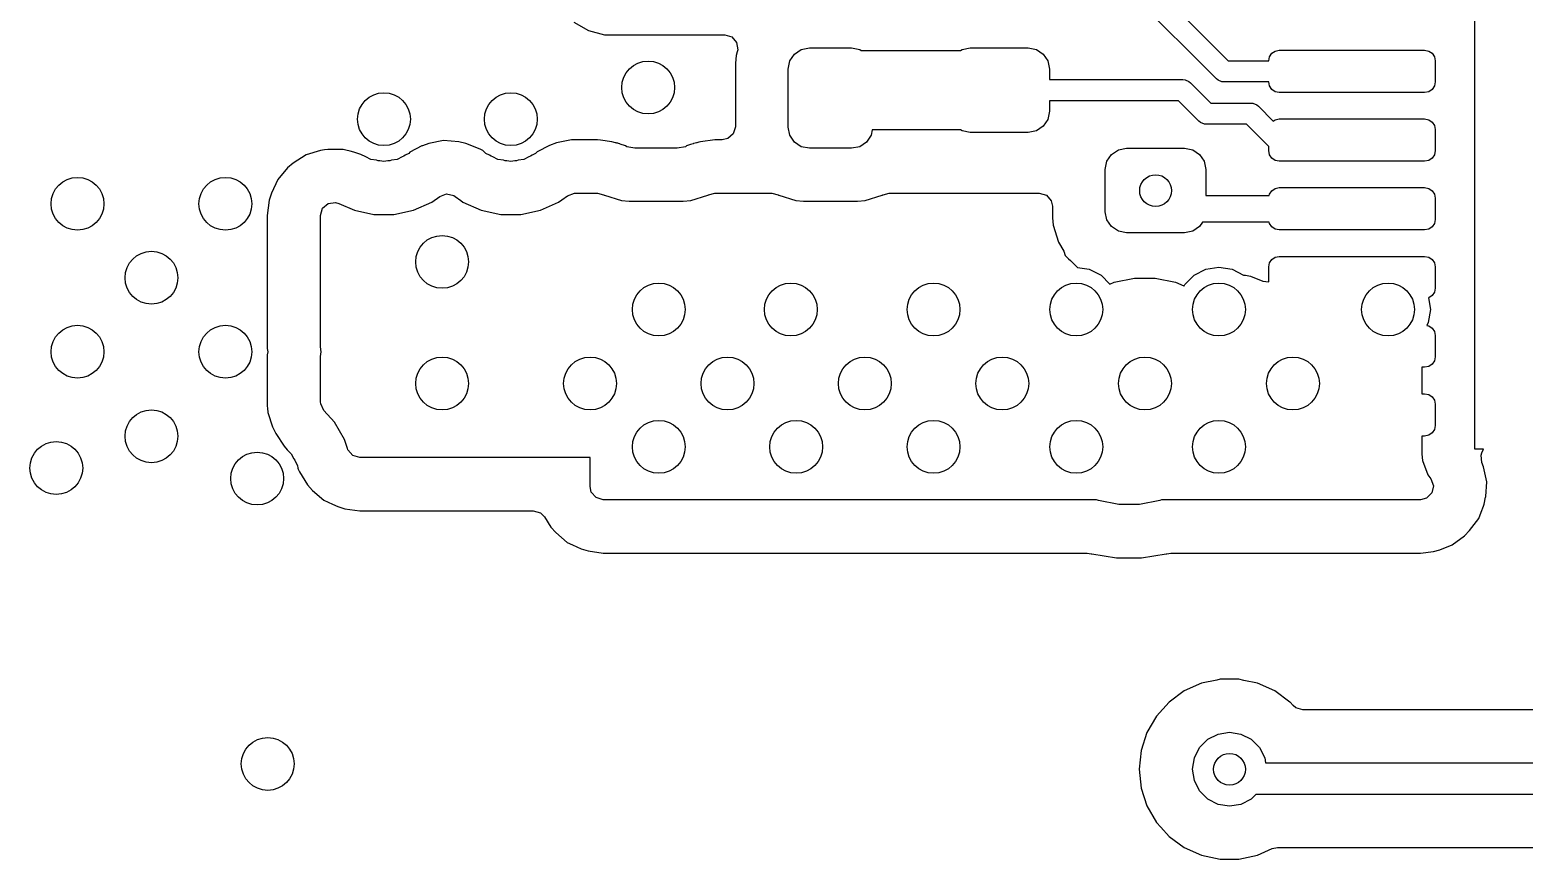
# Model space of a CAD drawing. Extents: x 70 to 224, y -154 to -54.
# Drawn here: x 140.05 to 154.19, y -71.5 to -63.65 of the extents above; entities that cross this region are included whole.
import ezdxf

# ---------------------------------------------------------------- set-up
doc = ezdxf.new("R2010")
doc.units = 0
doc.layers.add('BLACK', color=7, linetype='CONTINUOUS')

msp = doc.modelspace()

# ---------------------------------------------------------------- linework, layer by layer
at = {"layer": 'BLACK', "linetype": 'CONTINUOUS'}
for p, q in [((153.721107, -67.622327), (153.721107, -61.122327)), ((150.470711, -63.029289), (151.388748, -63.947327)), ((151.276617, -64.118038), (150.358578, -63.2)), ((145.197627, -63.580524), (145.334546, -63.659573)), ((145.334546, -63.659573), (145.334553, -63.659577)), ((145.334553, -63.659577), (145.48728, -63.700501)), ((145.48728, -63.700501), (145.487282, -63.700501)), ((145.487282, -63.700501), (145.652991, -63.700501)), ((145.652991, -63.700501), (145.653007, -63.7005)), ((145.653007, -63.7005), (146.623876, -63.7005)), ((146.623876, -63.7005), (146.690915, -63.720185)), ((146.690915, -63.720185), (146.73667, -63.772989)), ((146.730914, -63.897802), (146.7245, -63.968386)), ((146.742261, -63.86139), (146.730914, -63.897802)), ((146.73667, -63.772989), (146.746614, -63.842147)), ((146.746614, -63.842147), (146.742261, -63.86139)), ((147.240224, -63.948463), (147.283579, -63.883579)), ((147.283579, -63.883579), (147.348463, -63.840224)), ((147.348463, -63.840224), (147.425, -63.825)), ((147.425, -63.825), (147.825, -63.825)), ((147.825, -63.825), (147.901537, -63.840224)), ((147.901537, -63.840224), (147.916168, -63.85)), ((147.916168, -63.85), (148.854939, -63.85)), ((148.854939, -63.85), (148.86957, -63.840224)), ((148.86957, -63.840224), (148.946107, -63.825)), ((148.946107, -63.825), (149.496107, -63.825)), ((149.496107, -63.825), (149.572644, -63.840224)), ((149.572644, -63.840224), (149.637528, -63.883579)), ((149.637528, -63.883579), (149.680883, -63.948463)), ((151.778719, -63.909059), (151.800396, -63.876616)), ((151.800396, -63.876616), (151.832839, -63.854939)), ((151.832839, -63.854939), (151.871107, -63.847327)), ((151.871107, -63.847327), (153.246107, -63.847327)), ((153.246107, -63.847327), (153.284375, -63.854939)), ((153.284375, -63.854939), (153.316818, -63.876616)), ((153.316818, -63.876616), (153.338495, -63.909059)), ((146.7245, -63.968386), (146.7245, -64.5705)), ((147.225, -64.025), (147.240224, -63.948463)), ((147.225, -64.575), (147.225, -64.025)), ((149.680883, -63.948463), (149.696107, -64.025)), ((149.696107, -64.025), (149.696107, -64.125)), ((151.388748, -63.947327), (151.771107, -63.947327)), ((151.771107, -63.947327), (151.778719, -63.909059)), ((153.338495, -63.909059), (153.346107, -63.947327)), ((153.346107, -63.947327), (153.346107, -64.147327)), ((149.696107, -64.125), (150.959314, -64.125)), ((150.959314, -64.125), (150.978823, -64.126921)), ((150.978823, -64.126921), (151.014871, -64.141853)), ((151.014871, -64.141853), (151.030025, -64.154289)), ((151.030025, -64.154289), (151.223063, -64.347327)), ((151.29177, -64.130474), (151.276617, -64.118038)), ((151.327818, -64.145406), (151.29177, -64.130474)), ((151.347327, -64.147327), (151.327818, -64.145406)), ((151.771107, -64.147327), (151.347327, -64.147327)), ((151.778719, -64.185595), (151.771107, -64.147327)), ((153.346107, -64.147327), (153.338495, -64.185595)), ((151.800396, -64.218038), (151.778719, -64.185595)), ((151.832839, -64.239715), (151.800396, -64.218038)), ((151.871107, -64.247327), (151.832839, -64.239715)), ((153.246107, -64.247327), (151.871107, -64.247327)), ((153.284375, -64.239715), (153.246107, -64.247327)), ((153.316818, -64.218038), (153.284375, -64.239715)), ((153.338495, -64.185595), (153.316818, -64.218038)), ((149.696107, -64.425), (149.680883, -64.501537)), ((150.917892, -64.325), (149.696107, -64.325)), ((149.696107, -64.325), (149.696107, -64.425)), ((151.11093, -64.518038), (150.917892, -64.325)), ((151.223063, -64.347327), (151.602651, -64.347327)), ((151.602651, -64.347327), (151.62216, -64.349248)), ((151.62216, -64.349248), (151.658208, -64.36418)), ((151.658208, -64.36418), (151.673362, -64.376616)), ((151.673362, -64.376616), (151.814162, -64.517417)), ((146.7245, -64.5705), (146.704815, -64.637539)), ((147.240224, -64.651537), (147.225, -64.575)), ((148.020027, -64.6), (148.009776, -64.651537)), ((148.854939, -64.6), (148.020027, -64.6)), ((148.86957, -64.609776), (148.854939, -64.6)), ((149.637528, -64.566421), (149.572644, -64.609776)), ((149.680883, -64.501537), (149.637528, -64.566421)), ((151.126084, -64.530474), (151.11093, -64.518038)), ((151.162132, -64.545406), (151.126084, -64.530474)), ((151.181641, -64.547327), (151.162132, -64.545406)), ((151.561229, -64.547327), (151.181641, -64.547327)), ((151.771107, -64.757204), (151.561229, -64.547327)), ((151.814162, -64.517417), (151.832839, -64.504939)), ((151.832839, -64.504939), (151.871107, -64.497327)), ((151.871107, -64.497327), (153.246107, -64.497327)), ((153.246107, -64.497327), (153.284375, -64.504939)), ((153.284375, -64.504939), (153.316818, -64.526616)), ((153.316818, -64.526616), (153.338495, -64.559059)), ((153.338495, -64.559059), (153.346107, -64.597327)), ((153.346107, -64.597327), (153.346107, -64.797327)), ((143.823043, -64.730525), (143.763082, -64.751919)), ((143.823053, -64.730522), (143.823043, -64.730525)), ((143.964055, -64.701951), (143.823053, -64.730522)), ((143.964064, -64.701951), (143.964055, -64.701951)), ((144.107409, -64.714263), (143.964064, -64.701951)), ((144.107416, -64.714264), (144.107409, -64.714263)), ((144.175466, -64.730088), (144.107416, -64.714264)), ((144.309538, -64.782287), (144.175466, -64.730088)), ((144.966078, -64.747582), (144.849771, -64.808949)), ((145.031884, -64.724102), (144.966078, -64.747582)), ((145.031894, -64.724099), (145.031884, -64.724102)), ((145.172897, -64.695527), (145.031894, -64.724099)), ((145.17291, -64.695526), (145.172897, -64.695527)), ((145.187342, -64.694907), (145.17291, -64.695526)), ((145.19443, -64.694705), (145.187342, -64.694907)), ((145.208816, -64.6945), (145.19443, -64.694705)), ((145.208844, -64.6945), (145.208816, -64.6945)), ((145.42026, -64.6945), (145.208844, -64.6945)), ((145.449615, -64.698514), (145.42026, -64.6945)), ((145.555983, -64.713062), (145.449615, -64.698514)), ((145.555995, -64.713064), (145.555983, -64.713062)), ((145.589279, -64.722342), (145.555995, -64.713064)), ((145.596819, -64.723725), (145.589279, -64.722342)), ((145.603914, -64.725936), (145.596819, -64.723725)), ((145.61204, -64.727754), (145.603914, -64.725936)), ((145.611973, -64.728026), (145.61204, -64.727754)), ((145.618412, -64.729632), (145.611973, -64.728026)), ((145.630417, -64.734036), (145.618412, -64.729632)), ((145.636224, -64.736004), (145.630417, -64.734036)), ((145.686186, -64.751572), (145.636224, -64.736004)), ((146.289205, -64.743661), (146.263812, -64.751573)), ((146.299318, -64.739456), (146.289205, -64.743661)), ((146.325998, -64.732019), (146.299318, -64.739456)), ((146.326037, -64.732007), (146.325998, -64.732019)), ((146.329524, -64.731036), (146.326037, -64.732007)), ((146.333126, -64.729974), (146.329524, -64.731036)), ((146.35792, -64.722248), (146.333126, -64.729974)), ((146.360906, -64.722289), (146.35792, -64.722248)), ((146.378619, -64.717352), (146.360906, -64.722289)), ((146.39401, -64.713062), (146.378619, -64.717352)), ((146.394017, -64.713061), (146.39401, -64.713062)), ((146.529735, -64.6945), (146.394017, -64.713061)), ((146.6005, -64.6945), (146.529735, -64.6945)), ((146.652011, -64.683294), (146.6005, -64.6945)), ((146.704815, -64.637539), (146.652011, -64.683294)), ((147.283579, -64.716421), (147.240224, -64.651537)), ((147.348463, -64.759776), (147.283579, -64.716421)), ((147.966421, -64.716421), (147.901537, -64.759776)), ((148.009776, -64.651537), (147.966421, -64.716421)), ((148.946107, -64.625), (148.86957, -64.609776)), ((149.496107, -64.625), (148.946107, -64.625)), ((149.572644, -64.609776), (149.496107, -64.625)), ((142.662492, -64.836914), (142.541462, -64.914696)), ((142.662498, -64.836911), (142.662492, -64.836914)), ((142.800536, -64.796379), (142.662498, -64.836911)), ((142.80054, -64.796378), (142.800536, -64.796379)), ((142.800545, -64.796377), (142.80054, -64.796378)), ((142.838846, -64.790869), (142.800545, -64.796377)), ((142.869706, -64.786432), (142.838846, -64.790869)), ((143.013581, -64.786432), (142.869706, -64.786432)), ((143.013583, -64.786432), (143.013581, -64.786432)), ((143.037712, -64.79162), (143.013583, -64.786432)), ((143.081754, -64.801091), (143.037712, -64.79162)), ((143.114541, -64.810549), (143.081754, -64.801091)), ((143.180044, -64.834449), (143.114541, -64.810549)), ((143.228554, -64.856047), (143.180043, -64.834449)), ((143.180043, -64.834449), (143.180044, -64.834449)), ((143.276393, -64.880423), (143.228554, -64.856047)), ((143.329416, -64.88882), (143.276393, -64.880423)), ((143.345737, -64.89229), (143.329416, -64.88882)), ((143.470572, -64.888822), (143.454262, -64.89229)), ((143.523607, -64.880423), (143.470572, -64.888822)), ((143.571448, -64.856046), (143.523607, -64.880423)), ((143.586678, -64.849266), (143.571448, -64.856046)), ((143.60112, -64.840927), (143.586678, -64.849266)), ((143.635114, -64.823607), (143.60112, -64.840927)), ((143.646045, -64.812675), (143.635114, -64.823607)), ((143.758672, -64.753248), (143.646045, -64.812675)), ((143.763082, -64.751919), (143.758672, -64.753248)), ((144.309543, -64.782289), (144.309538, -64.782287)), ((144.321433, -64.789458), (144.309543, -64.782289)), ((144.334246, -64.797184), (144.321433, -64.789458)), ((144.346045, -64.804766), (144.334246, -64.797184)), ((144.364886, -64.823607), (144.346045, -64.804766)), ((144.398867, -64.840921), (144.364886, -64.823607)), ((144.413314, -64.849263), (144.398867, -64.840921)), ((144.428566, -64.856054), (144.413314, -64.849263)), ((144.476393, -64.880423), (144.428566, -64.856054)), ((144.529407, -64.888819), (144.476393, -64.880423)), ((144.545735, -64.89229), (144.529407, -64.888819)), ((144.670577, -64.888821), (144.654263, -64.89229)), ((144.723607, -64.880423), (144.670577, -64.888821)), ((144.771456, -64.856042), (144.723607, -64.880423)), ((144.786676, -64.849266), (144.771456, -64.856042)), ((144.801107, -64.840934), (144.786676, -64.849266)), ((144.835114, -64.823607), (144.801107, -64.840934)), ((144.849771, -64.808949), (144.835114, -64.823607)), ((145.698463, -64.759776), (145.686186, -64.751572)), ((145.775, -64.775), (145.698463, -64.759776)), ((146.175, -64.775), (145.775, -64.775)), ((146.251537, -64.759776), (146.175, -64.775)), ((146.263812, -64.751573), (146.251537, -64.759776)), ((147.425, -64.775), (147.348463, -64.759776)), ((147.825, -64.775), (147.425, -64.775)), ((147.901537, -64.759776), (147.825, -64.775)), ((150.240224, -64.898463), (150.283579, -64.833579)), ((150.283579, -64.833579), (150.348463, -64.790224)), ((150.348463, -64.790224), (150.425, -64.775)), ((150.425, -64.775), (150.975, -64.775)), ((150.975, -64.775), (151.051537, -64.790224)), ((151.051537, -64.790224), (151.116421, -64.833579)), ((151.116421, -64.833579), (151.159776, -64.898463)), ((151.771107, -64.797327), (151.771107, -64.757204)), ((151.778719, -64.835595), (151.771107, -64.797327)), ((151.800396, -64.868038), (151.778719, -64.835595)), ((151.832839, -64.889715), (151.800396, -64.868038)), ((151.871107, -64.897327), (151.832839, -64.889715)), ((153.284375, -64.889715), (153.246107, -64.897327)), ((153.316818, -64.868038), (153.284375, -64.889715)), ((153.338495, -64.835595), (153.316818, -64.868038)), ((153.346107, -64.797327), (153.338495, -64.835595)), ((142.488659, -64.960448), (142.394433, -65.069189)), ((142.541451, -64.914704), (142.488659, -64.960448)), ((142.541462, -64.914696), (142.541451, -64.914704)), ((143.362338, -64.894035), (143.345737, -64.89229)), ((143.4, -64.9), (143.362338, -64.894035)), ((143.437663, -64.894034), (143.4, -64.9)), ((143.454262, -64.89229), (143.437663, -64.894034)), ((144.562341, -64.894035), (144.545735, -64.89229)), ((144.6, -64.9), (144.562341, -64.894035)), ((144.637662, -64.894034), (144.6, -64.9)), ((144.654263, -64.89229), (144.637662, -64.894034)), ((150.225, -64.975), (150.240224, -64.898463)), ((150.225, -65.375), (150.225, -64.975)), ((151.159776, -64.898463), (151.175, -64.975)), ((151.175, -64.975), (151.175, -65.220327)), ((153.246107, -64.897327), (151.871107, -64.897327)), ((142.39443, -65.069193), (142.334664, -65.200059)), ((142.394433, -65.069189), (142.39443, -65.069193)), ((151.800396, -65.176616), (151.832839, -65.154939)), ((151.832839, -65.154939), (151.871107, -65.147327)), ((151.871107, -65.147327), (153.246107, -65.147327)), ((153.246107, -65.147327), (153.284375, -65.154939)), ((153.284375, -65.154939), (153.316818, -65.176616)), ((142.314976, -65.267109), (142.2945, -65.409525)), ((142.314977, -65.267105), (142.314976, -65.267109)), ((142.332343, -65.207965), (142.314977, -65.267105)), ((142.334664, -65.200059), (142.332343, -65.207965)), ((142.819685, -65.342486), (142.872489, -65.296731)), ((142.872489, -65.296731), (142.941647, -65.286787)), ((142.941647, -65.286787), (142.974434, -65.296245)), ((142.974434, -65.296245), (143.120197, -65.361144)), ((143.679803, -65.361144), (143.85273, -65.284151)), ((143.85273, -65.284151), (143.927116, -65.230106)), ((143.927116, -65.230106), (143.99292, -65.206627)), ((143.99292, -65.206627), (144.060974, -65.222452)), ((144.060974, -65.222452), (144.072876, -65.2301)), ((144.072876, -65.2301), (144.126535, -65.269086)), ((144.126535, -65.269086), (144.14727, -65.284151)), ((144.14727, -65.284151), (144.320192, -65.361142)), ((144.879803, -65.361144), (145.05273, -65.284151)), ((145.05273, -65.284151), (145.083036, -65.262131)), ((145.083036, -65.262131), (145.135959, -65.223682)), ((145.135959, -65.223682), (145.201765, -65.200202)), ((145.201765, -65.200202), (145.208844, -65.2)), ((145.208844, -65.2), (145.42026, -65.2)), ((145.42026, -65.2), (145.478215, -65.216155)), ((145.478215, -65.216155), (145.478555, -65.2154)), ((145.478555, -65.2154), (145.483514, -65.217632)), ((145.483514, -65.217632), (145.484405, -65.21788)), ((145.484405, -65.21788), (145.485394, -65.218478)), ((145.485394, -65.218478), (145.647804, -65.269086)), ((145.647804, -65.269086), (145.718384, -65.2755)), ((145.718384, -65.2755), (145.718387, -65.2755)), ((145.718387, -65.2755), (146.231613, -65.2755)), ((146.231613, -65.2755), (146.231616, -65.2755)), ((146.231616, -65.2755), (146.302196, -65.269086)), ((146.302196, -65.269086), (146.464606, -65.218478)), ((146.464606, -65.218478), (146.465594, -65.21788)), ((146.465594, -65.21788), (146.466485, -65.217632)), ((146.466485, -65.217632), (146.471445, -65.2154)), ((146.471445, -65.2154), (146.471784, -65.216155)), ((146.471784, -65.216155), (146.52974, -65.2)), ((146.52974, -65.2), (147.07026, -65.2)), ((147.07026, -65.2), (147.128215, -65.216155)), ((147.128215, -65.216155), (147.128555, -65.2154)), ((147.128555, -65.2154), (147.133514, -65.217632)), ((147.133514, -65.217632), (147.134405, -65.21788)), ((147.134405, -65.21788), (147.135394, -65.218478)), ((147.135394, -65.218478), (147.297804, -65.269086)), ((147.297804, -65.269086), (147.368384, -65.2755)), ((147.368384, -65.2755), (147.368387, -65.2755)), ((147.368387, -65.2755), (147.881613, -65.2755)), ((147.881613, -65.2755), (147.881616, -65.2755)), ((147.881616, -65.2755), (147.952196, -65.269086)), ((147.952196, -65.269086), (148.114606, -65.218478)), ((148.114606, -65.218478), (148.115594, -65.21788)), ((148.115594, -65.21788), (148.116485, -65.217632)), ((148.116485, -65.217632), (148.121445, -65.2154)), ((148.121445, -65.2154), (148.121784, -65.216155)), ((148.121784, -65.216155), (148.17974, -65.2)), ((148.17974, -65.2), (149.6005, -65.2)), ((149.6005, -65.2), (149.667539, -65.219685)), ((149.667539, -65.219685), (149.713294, -65.272489)), ((149.713294, -65.272489), (149.7245, -65.324)), ((151.175, -65.220327), (151.776478, -65.220327)), ((151.776478, -65.220327), (151.778719, -65.209059)), ((151.778719, -65.209059), (151.800396, -65.176616)), ((153.316818, -65.176616), (153.338495, -65.209059)), ((153.338495, -65.209059), (153.346107, -65.247327)), ((153.346107, -65.247327), (153.346107, -65.447327)), ((142.2945, -65.409525), (142.2945, -66.641549)), ((142.8, -65.409525), (142.819685, -65.342486)), ((142.8, -66.641549), (142.8, -65.409525)), ((143.120197, -65.361144), (143.305354, -65.4005)), ((143.305354, -65.4005), (143.305355, -65.4005)), ((143.305355, -65.4005), (143.494644, -65.4005)), ((143.494644, -65.4005), (143.494646, -65.4005)), ((143.494646, -65.4005), (143.679803, -65.361144)), ((144.320192, -65.361142), (144.320197, -65.361144)), ((144.320197, -65.361144), (144.505354, -65.4005)), ((144.505354, -65.4005), (144.505355, -65.4005)), ((144.505355, -65.4005), (144.694644, -65.4005)), ((144.694644, -65.4005), (144.694646, -65.4005)), ((144.694646, -65.4005), (144.879803, -65.361144)), ((149.7245, -65.324), (149.7245, -65.431613)), ((149.7245, -65.431613), (149.730913, -65.502192)), ((150.240224, -65.451537), (150.225, -65.375)), ((150.283579, -65.516421), (150.240224, -65.451537)), ((153.346107, -65.447327), (153.338495, -65.485595)), ((149.730913, -65.502192), (149.730913, -65.502194)), ((149.730913, -65.502194), (149.730914, -65.502196)), ((149.730914, -65.502196), (149.781522, -65.664606)), ((150.348463, -65.559776), (150.283579, -65.516421)), ((150.425, -65.575), (150.348463, -65.559776)), ((150.975, -65.575), (150.425, -65.575)), ((151.051537, -65.559776), (150.975, -65.575)), ((151.116421, -65.516421), (151.051537, -65.559776)), ((151.144548, -65.474327), (151.116421, -65.516421)), ((151.776478, -65.474327), (151.144548, -65.474327)), ((151.778719, -65.485595), (151.776478, -65.474327)), ((151.800396, -65.518038), (151.778719, -65.485595)), ((151.832839, -65.539715), (151.800396, -65.518038)), ((151.871107, -65.547327), (151.832839, -65.539715)), ((153.246107, -65.547327), (151.871107, -65.547327)), ((153.284375, -65.539715), (153.246107, -65.547327)), ((153.316818, -65.518038), (153.284375, -65.539715)), ((153.338495, -65.485595), (153.316818, -65.518038)), ((149.781522, -65.664606), (149.832117, -65.7483)), ((149.832117, -65.7483), (149.843946, -65.790733)), ((149.843946, -65.790733), (149.872015, -65.818802)), ((149.872015, -65.818802), (149.87502, -65.819685)), ((149.87502, -65.819685), (149.895657, -65.836314)), ((149.895657, -65.836314), (149.961101, -65.901758)), ((151.771107, -65.897327), (151.778719, -65.859059)), ((151.778719, -65.859059), (151.800396, -65.826616)), ((151.800396, -65.826616), (151.832839, -65.804939)), ((151.832839, -65.804939), (151.871107, -65.797327)), ((151.871107, -65.797327), (153.246107, -65.797327)), ((153.246107, -65.797327), (153.284375, -65.804939)), ((153.284375, -65.804939), (153.316818, -65.826616)), ((153.316818, -65.826616), (153.338495, -65.859059)), ((153.338495, -65.859059), (153.346107, -65.897327)), ((149.961101, -65.901758), (150.073607, -65.919577)), ((150.073607, -65.919577), (150.185114, -65.976393)), ((150.185114, -65.976393), (150.268749, -66.060028)), ((150.309716, -66.04306), (150.501983, -66.004816)), ((150.501983, -66.004816), (150.698017, -66.004816)), ((150.698017, -66.004816), (150.890284, -66.04306)), ((150.976393, -66.064886), (151.064886, -65.976393)), ((151.064886, -65.976393), (151.176393, -65.919577)), ((151.176393, -65.919577), (151.3, -65.9)), ((151.3, -65.9), (151.423607, -65.919577)), ((151.423607, -65.919577), (151.532041, -65.974827)), ((151.532041, -65.974827), (151.550757, -65.974827)), ((151.550757, -65.974827), (151.598209, -65.984265)), ((151.598209, -65.984265), (151.714345, -66.032371)), ((151.771107, -66.039843), (151.771107, -65.897327)), ((153.346107, -65.897327), (153.346107, -66.097327)), ((150.268749, -66.060028), (150.309716, -66.04306)), ((150.890284, -66.04306), (150.968601, -66.0755)), ((150.968601, -66.0755), (150.970985, -66.0755)), ((150.970985, -66.0755), (150.976393, -66.064886)), ((151.714345, -66.032371), (151.771107, -66.039843)), ((153.338495, -66.135595), (153.316818, -66.168038)), ((153.346107, -66.097327), (153.338495, -66.135595)), ((153.3, -66.3), (153.280423, -66.423607)), ((153.284375, -66.189715), (153.282589, -66.19007)), ((153.282589, -66.19007), (153.3, -66.3)), ((153.316818, -66.168038), (153.284375, -66.189715)), ((153.280423, -66.423607), (153.266291, -66.451341)), ((153.266291, -66.451341), (153.284375, -66.454939)), ((153.284375, -66.454939), (153.316818, -66.476616)), ((153.316818, -66.476616), (153.338495, -66.509059)), ((153.338495, -66.509059), (153.346107, -66.547327)), ((153.346107, -66.547327), (153.346107, -66.747327)), ((142.2945, -66.641549), (142.295192, -66.667997)), ((142.295192, -66.667997), (142.295193, -66.668016)), ((142.295193, -66.668016), (142.29532, -66.670456)), ((142.29532, -66.670456), (142.3, -66.7)), ((142.3, -66.7), (142.29532, -66.729543)), ((142.800679, -66.654509), (142.8, -66.641549)), ((142.80546, -66.7), (142.800679, -66.654509)), ((142.800679, -66.745488), (142.80546, -66.7)), ((142.295192, -66.732003), (142.2945, -66.758449)), ((142.2945, -66.758449), (142.2945, -67.172992)), ((142.29532, -66.729543), (142.295192, -66.732003)), ((142.8, -66.758449), (142.800679, -66.745488)), ((142.8, -67.172992), (142.8, -66.758449)), ((153.246107, -66.847327), (153.220607, -66.847327)), ((153.220607, -66.847327), (153.220607, -67.097327)), ((153.284375, -66.839715), (153.246107, -66.847327)), ((153.316818, -66.818038), (153.284375, -66.839715)), ((153.338495, -66.785595), (153.316818, -66.818038)), ((153.346107, -66.747327), (153.338495, -66.785595)), ((153.220607, -67.097327), (153.246107, -67.097327)), ((153.246107, -67.097327), (153.284375, -67.104939)), ((153.284375, -67.104939), (153.316818, -67.126616)), ((153.316818, -67.126616), (153.338495, -67.159059)), ((142.2945, -67.172992), (142.294636, -67.176344)), ((142.294636, -67.176344), (142.296153, -67.213846)), ((142.296153, -67.213846), (142.297774, -67.23384)), ((142.297774, -67.23384), (142.302725, -67.274425)), ((142.302725, -67.274425), (142.302727, -67.274433)), ((142.302727, -67.274433), (142.345878, -67.411669)), ((142.80162, -67.192972), (142.8, -67.172992)), ((142.83185, -67.255964), (142.80162, -67.192972)), ((142.932533, -67.367784), (142.83185, -67.255964)), ((153.338495, -67.159059), (153.346107, -67.197327)), ((153.346107, -67.197327), (153.346107, -67.397327)), ((142.345878, -67.411669), (142.345884, -67.411683)), ((142.345884, -67.411683), (142.376112, -67.474672)), ((143.027178, -67.531715), (142.932533, -67.367784)), ((153.346107, -67.397327), (153.338495, -67.435595)), ((142.376112, -67.474672), (142.376117, -67.47468)), ((142.376117, -67.47468), (142.456189, -67.594208)), ((143.027181, -67.531721), (143.027178, -67.531715)), ((143.054018, -67.614318), (143.027181, -67.531721)), ((153.246107, -67.497327), (153.220607, -67.497327)), ((153.220607, -67.497327), (153.220607, -67.670197)), ((153.284375, -67.489715), (153.246107, -67.497327)), ((153.316818, -67.468038), (153.284375, -67.489715)), ((153.338495, -67.435595), (153.316818, -67.468038)), ((142.456189, -67.594208), (142.456191, -67.594211)), ((142.456191, -67.594211), (142.485656, -67.626935)), ((142.485656, -67.626935), (142.523607, -67.664886)), ((142.523607, -67.664886), (142.547983, -67.712727)), ((142.547983, -67.712727), (142.556322, -67.72717)), ((143.059155, -67.627511), (143.054018, -67.614318)), ((143.10491, -67.680315), (143.059155, -67.627511)), ((143.171949, -67.7), (143.10491, -67.680315)), ((145.35, -67.7), (143.171949, -67.7)), ((145.35, -67.976), (145.35, -67.7)), ((153.220607, -67.670197), (153.220608, -67.670203)), ((153.220608, -67.670203), (153.227015, -67.72981)), ((153.802885, -67.622327), (153.721107, -67.622327)), ((153.782046, -67.677786), (153.788648, -67.656698)), ((153.787029, -67.747475), (153.782046, -67.677786)), ((153.788648, -67.656698), (153.802885, -67.622327)), ((142.556322, -67.72717), (142.563104, -67.742404)), ((142.563104, -67.742404), (142.580423, -67.776393)), ((142.580423, -67.776393), (142.584375, -67.801351)), ((142.584375, -67.801351), (142.588108, -67.810936)), ((142.588108, -67.810936), (142.599335, -67.837503)), ((142.599335, -67.837503), (142.67712, -67.958537)), ((153.227015, -67.72981), (153.277309, -67.864655)), ((153.803077, -67.790499), (153.787029, -67.747475)), ((153.833661, -67.931091), (153.803077, -67.790499)), ((142.67712, -67.958537), (142.677128, -67.958548)), ((142.677128, -67.958548), (142.722872, -68.01134)), ((145.361206, -68.027511), (145.35, -67.976)), ((153.277309, -67.864655), (153.277313, -67.864661)), ((153.277313, -67.864661), (153.305032, -67.90169)), ((153.305032, -67.90169), (153.329449, -67.967154)), ((153.329449, -67.967154), (153.314597, -68.035427)), ((153.823713, -68.070185), (153.833661, -67.931091)), ((142.722872, -68.01134), (142.722875, -68.011343)), ((142.722875, -68.011343), (142.722879, -68.011347)), ((142.722879, -68.011347), (142.831613, -68.105567)), ((142.831613, -68.105567), (142.831616, -68.105568)), ((142.831616, -68.105568), (142.831617, -68.105569)), ((142.831617, -68.105569), (142.91331, -68.142878)), ((145.406961, -68.080315), (145.361206, -68.027511)), ((145.474, -68.1), (145.406961, -68.080315)), ((150.142961, -68.1), (145.474, -68.1)), ((150.159716, -68.10694), (150.142961, -68.1)), ((150.351983, -68.145184), (150.159716, -68.10694)), ((150.740284, -68.10694), (150.548017, -68.145184)), ((150.757039, -68.1), (150.740284, -68.10694)), ((153.205765, -68.1), (150.757039, -68.1)), ((153.265192, -68.084832), (153.205765, -68.1)), ((153.314597, -68.035427), (153.265192, -68.084832)), ((153.808545, -68.142878), (153.823397, -68.074607)), ((153.823397, -68.074604), (153.823633, -68.072413)), ((153.823397, -68.074607), (153.823397, -68.074604)), ((153.823633, -68.072413), (153.823713, -68.070185)), ((142.91331, -68.142878), (142.96249, -68.165338)), ((142.96249, -68.165338), (143.029529, -68.185023)), ((143.029529, -68.185023), (143.029533, -68.185024)), ((143.029533, -68.185024), (143.171949, -68.2055)), ((143.171949, -68.2055), (144.81311, -68.2055)), ((144.81311, -68.2055), (144.880149, -68.225185)), ((144.880149, -68.225185), (144.917425, -68.26246)), ((144.917425, -68.26246), (144.97917, -68.358537)), ((150.548017, -68.145184), (150.351983, -68.145184)), ((153.672039, -68.392869), (153.758263, -68.277688)), ((153.758263, -68.277688), (153.780895, -68.217011)), ((153.780895, -68.217011), (153.802204, -68.159881)), ((153.802204, -68.159881), (153.808545, -68.142881)), ((153.808545, -68.142881), (153.808545, -68.142878)), ((144.97917, -68.358537), (144.979179, -68.358548)), ((144.979179, -68.358548), (145.024923, -68.41134)), ((145.024923, -68.41134), (145.024926, -68.411343)), ((145.024926, -68.411343), (145.02493, -68.411347)), ((145.02493, -68.411347), (145.133664, -68.505567)), ((153.622634, -68.442274), (153.672039, -68.392869)), ((145.133664, -68.505567), (145.133667, -68.505568)), ((145.133667, -68.505568), (145.133668, -68.505569)), ((145.133668, -68.505569), (145.183876, -68.528499)), ((145.183876, -68.528499), (145.264541, -68.565338)), ((145.264541, -68.565338), (145.33158, -68.585023)), ((153.390207, -68.574629), (153.507452, -68.528499)), ((153.507452, -68.528499), (153.622634, -68.442274)), ((145.33158, -68.585023), (145.331584, -68.585024)), ((145.331584, -68.585024), (145.474, -68.6055)), ((145.474, -68.6055), (150.054207, -68.6055)), ((150.054207, -68.6055), (150.092525, -68.611569)), ((150.092525, -68.611569), (150.098631, -68.613553)), ((150.098631, -68.613553), (150.331903, -68.6505)), ((150.331903, -68.6505), (150.331908, -68.6505)), ((150.331908, -68.6505), (150.568097, -68.6505)), ((150.568097, -68.6505), (150.801368, -68.613553)), ((150.801368, -68.613553), (150.807475, -68.611569)), ((150.807475, -68.611569), (150.845793, -68.6055)), ((150.845793, -68.6055), (153.205762, -68.6055)), ((153.205762, -68.6055), (153.205765, -68.6055)), ((153.205765, -68.6055), (153.33078, -68.589797)), ((153.33078, -68.589797), (153.390207, -68.574629)), ((151.135728, -69.836672), (150.972408, -69.909387)), ((151.135733, -69.83667), (151.135728, -69.836672)), ((151.279954, -69.806015), (151.135733, -69.83667)), ((151.310609, -69.7995), (151.279954, -69.806015)), ((151.489391, -69.7995), (151.310609, -69.7995)), ((151.536594, -69.809533), (151.489391, -69.7995)), ((151.664265, -69.83667), (151.536594, -69.809533)), ((151.664267, -69.836671), (151.664265, -69.83667)), ((151.827593, -69.909388), (151.664267, -69.836671)), ((150.972408, -69.909387), (150.827768, -70.014475)), ((151.97223, -70.014474), (151.827593, -69.909388)), ((150.827768, -70.014475), (150.70814, -70.147336)), ((151.972231, -70.014475), (151.97223, -70.014474)), ((151.972232, -70.014476), (151.972231, -70.014475)), ((151.972235, -70.014478), (151.972232, -70.014476)), ((152.002843, -70.048472), (151.972235, -70.014478)), ((152.027954, -70.069815), (152.002843, -70.048472)), ((152.094993, -70.0895), (152.027954, -70.069815)), ((171.539844, -70.0895), (152.094993, -70.0895)), ((150.70814, -70.147336), (150.61875, -70.302164)), ((150.618747, -70.30217), (150.563504, -70.472192)), ((150.61875, -70.302164), (150.618747, -70.30217)), ((151.116844, -70.444275), (151.194275, -70.366844)), ((151.194275, -70.366844), (151.291844, -70.31713)), ((151.291844, -70.31713), (151.4, -70.3)), ((151.4, -70.3), (151.508156, -70.31713)), ((151.508156, -70.31713), (151.605725, -70.366844)), ((151.605725, -70.366844), (151.683156, -70.444275)), ((150.563503, -70.472194), (150.544815, -70.65)), ((150.563504, -70.472192), (150.563503, -70.472194)), ((151.05, -70.65), (151.06713, -70.541844)), ((151.06713, -70.541844), (151.116844, -70.444275)), ((151.683156, -70.444275), (151.73287, -70.541844)), ((151.73287, -70.541844), (151.740497, -70.59)), ((150.544815, -70.65), (150.563503, -70.827805)), ((151.06713, -70.758156), (151.05, -70.65)), ((151.740497, -70.59), (172.11, -70.59)), ((151.116844, -70.855725), (151.06713, -70.758156)), ((150.563503, -70.827805), (150.563504, -70.827807)), ((150.563504, -70.827807), (150.618747, -70.997829)), ((151.194275, -70.933156), (151.116844, -70.855725)), ((151.291844, -70.98287), (151.194275, -70.933156)), ((151.605725, -70.933156), (151.508156, -70.98287)), ((151.648881, -70.89), (151.605725, -70.933156)), ((172.11, -70.89), (151.648881, -70.89)), ((150.618747, -70.997829), (150.61875, -70.997835)), ((150.61875, -70.997835), (150.708141, -71.152665)), ((151.4, -71), (151.291844, -70.98287)), ((151.508156, -70.98287), (151.4, -71)), ((150.708141, -71.152665), (150.749812, -71.198946)), ((150.749812, -71.198946), (150.827764, -71.285521)), ((150.827764, -71.285521), (150.827767, -71.285523)), ((150.827767, -71.285523), (150.82777, -71.285526)), ((150.82777, -71.285526), (150.972407, -71.390612)), ((150.972407, -71.390612), (151.135733, -71.463329)), ((151.803768, -71.401219), (151.8542, -71.3905)), ((151.8542, -71.3905), (171.504652, -71.3905)), ((151.135733, -71.463329), (151.310609, -71.5005)), ((151.310609, -71.5005), (151.31061, -71.5005)), ((151.31061, -71.5005), (151.489389, -71.5005)), ((151.489389, -71.5005), (151.489391, -71.5005)), ((151.489391, -71.5005), (151.664267, -71.463329)), ((151.664267, -71.463329), (151.803768, -71.401219))]:
    msp.add_line(p, q, dxfattribs=at)
at = {"layer": 'BLACK'}
for centre, radius in [((145.9, -64.2), 0.25), ((143.4, -64.5), 0.25), ((144.6, -64.5), 0.25), ((150.7, -65.175), 0.15), ((140.5, -65.3), 0.25), ((141.9, -65.3), 0.25), ((143.95, -65.85), 0.25), ((141.2, -66), 0.25), ((146, -66.3), 0.25), ((147.25, -66.3), 0.25), ((148.6, -66.3), 0.25), ((149.95, -66.3), 0.25), ((151.3, -66.3), 0.25), ((152.9, -66.3), 0.25), ((140.5, -66.7), 0.25), ((141.9, -66.7), 0.25), ((143.95, -67), 0.25), ((145.35, -67), 0.25), ((146.65, -67), 0.25), ((147.95, -67), 0.25), ((149.25, -67), 0.25), ((150.6, -67), 0.25), ((152, -67), 0.25), ((141.2, -67.5), 0.25), ((146, -67.6), 0.25), ((147.3, -67.6), 0.25), ((148.6, -67.6), 0.25), ((149.95, -67.6), 0.25), ((151.3, -67.6), 0.25), ((140.3, -67.8), 0.25), ((142.2, -67.9), 0.25), ((142.3, -70.6), 0.25), ((151.4, -70.65), 0.15)]:
    msp.add_circle(centre, radius, dxfattribs=at)

doc.saveas('drawing.dxf')
